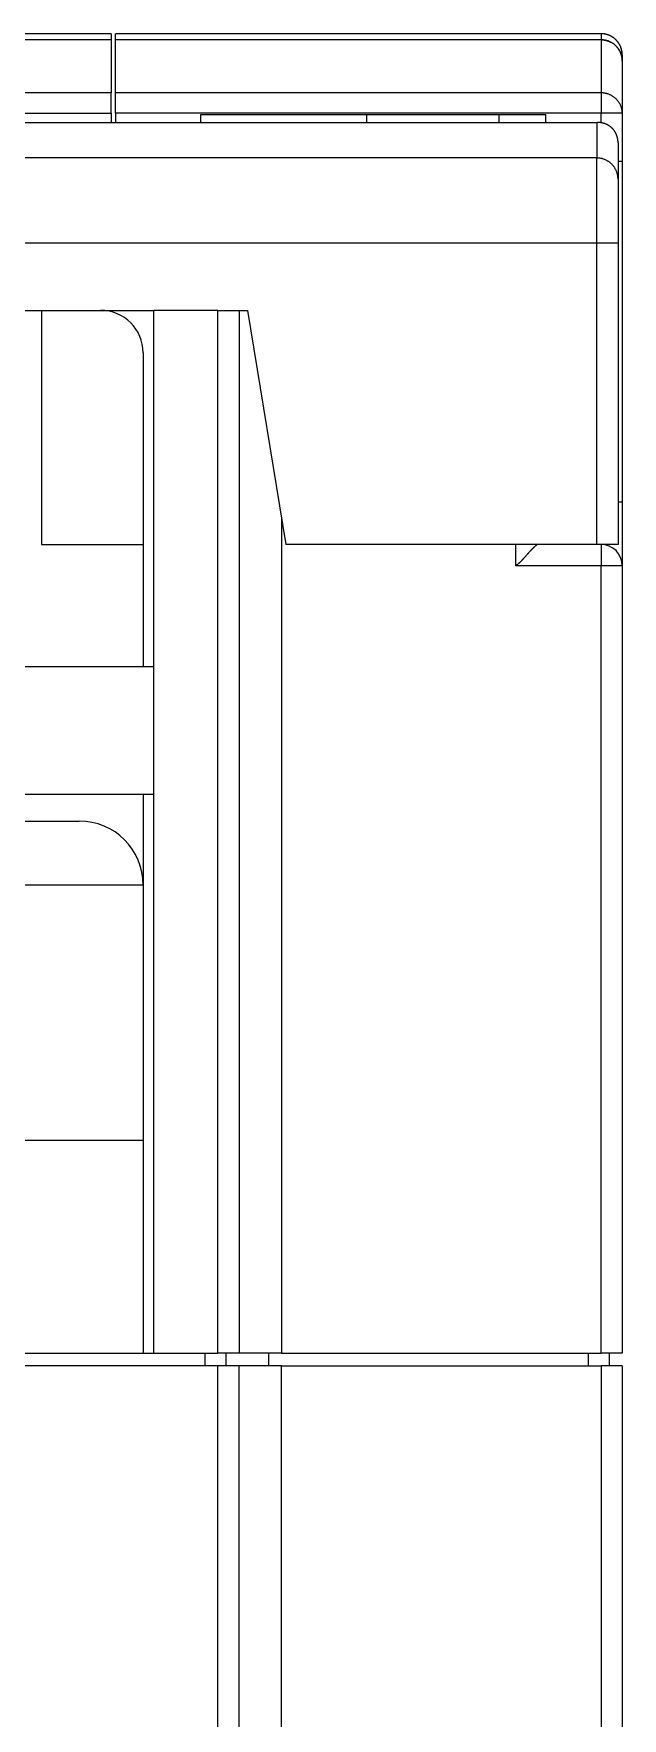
# Model space of a CAD drawing. Header units: millimetres. Extents: x -945625 to 316, y 6 to 533140.
# Drawn here: x -945356.7 to -945342.88, y 532356.93 to 532396.51 of the extents above; entities that cross this region are included whole.
import ezdxf

# ---------------------------------------------------------------- set-up
doc = ezdxf.new("R2010")
doc.units = ezdxf.units.MM
doc.header["$LTSCALE"] = 4

msp = doc.modelspace()

# ---------------------------------------------------------------- linework, layer by layer
at = {"color": 7, "linetype": 'Continuous'}
for p, q in [((-945354.884, 532396.509), (-945367.284, 532396.509)), ((-945354.884, 532396.365), (-945366.573, 532396.365)), ((-945354.884, 532396.509), (-945354.884, 532396.365)), ((-945354.884, 532396.365), (-945354.884, 532395.118)), ((-945354.784, 532396.365), (-945354.784, 532396.509)), ((-945343.384, 532396.509), (-945354.784, 532396.509)), ((-945354.784, 532395.118), (-945354.784, 532396.365)), ((-945343.384, 532396.365), (-945354.784, 532396.365)), ((-945343.384, 532396.509), (-945343.384, 532396.365)), ((-945343.384, 532396.365), (-945343.384, 532395.118)), ((-945342.884, 532396.009), (-945342.885, 532396.021)), ((-945342.884, 532396.009), (-945342.884, 532395.865)), ((-945342.884, 532395.865), (-945342.885, 532395.877)), ((-945342.884, 532395.865), (-945342.884, 532394.639)), ((-945354.884, 532395.118), (-945400.884, 532395.118)), ((-945354.884, 532394.639), (-945354.884, 532395.118)), ((-945343.384, 532395.118), (-945354.784, 532395.118)), ((-945354.784, 532394.639), (-945354.784, 532395.118)), ((-945343.384, 532395.118), (-945343.361, 532395.117)), ((-945343.384, 532395.118), (-945343.384, 532394.639)), ((-945462.684, 532394.425), (-945343.484, 532394.425)), ((-945400.884, 532394.639), (-945354.884, 532394.639)), ((-945354.884, 532394.639), (-945354.884, 532394.425)), ((-945343.384, 532394.639), (-945354.784, 532394.639)), ((-945354.784, 532394.639), (-945354.784, 532394.425)), ((-945352.784, 532394.425), (-945352.784, 532394.609)), ((-945352.784, 532394.609), (-945348.884, 532394.609)), ((-945348.884, 532394.609), (-945344.684, 532394.609)), ((-945348.884, 532394.425), (-945348.884, 532394.609)), ((-945345.784, 532394.609), (-945345.784, 532394.425)), ((-945344.684, 532394.609), (-945344.684, 532394.425)), ((-945343.484, 532394.425), (-945343.484, 532393.589)), ((-945343.384, 532394.417), (-945343.384, 532394.639)), ((-945342.884, 532394.639), (-945343.384, 532394.639)), ((-945342.884, 532394.639), (-945342.884, 532393.509)), ((-945342.984, 532393.946), (-945342.984, 532393.089)), ((-945343.484, 532393.589), (-945462.684, 532393.589)), ((-945343.484, 532391.591), (-945343.484, 532393.589)), ((-945342.884, 532393.509), (-945342.984, 532393.509)), ((-945342.884, 532393.509), (-945342.884, 532385.509)), ((-945342.984, 532393.089), (-945342.985, 532393.113)), ((-945342.984, 532393.089), (-945342.984, 532391.591)), ((-945343.484, 532391.591), (-945462.684, 532391.591)), ((-945342.984, 532391.591), (-945343.484, 532391.591)), ((-945343.484, 532384.509), (-945343.484, 532391.591)), ((-945342.984, 532391.591), (-945342.984, 532384.509)), ((-945454.484, 532390.009), (-945353.884, 532390.009)), ((-945454.384, 532390.009), (-945355.134, 532390.009)), ((-945356.524, 532390.009), (-945356.524, 532384.509)), ((-945352.384, 532390.009), (-945353.884, 532390.009)), ((-945353.884, 532365.509), (-945353.884, 532390.009)), ((-945352.384, 532365.509), (-945352.384, 532390.009)), ((-945352.384, 532390.009), (-945351.684, 532390.009)), ((-945351.884, 532390.009), (-945351.884, 532365.509)), ((-945351.684, 532390.009), (-945350.784, 532384.509)), ((-945354.134, 532389.009), (-945354.134, 532381.64)), ((-945342.984, 532385.509), (-945342.884, 532385.509)), ((-945342.884, 532385.509), (-945342.884, 532384.009)), ((-945350.884, 532385.12), (-945350.884, 532365.509)), ((-945356.524, 532384.509), (-945354.134, 532384.509)), ((-945343.484, 532384.509), (-945350.784, 532384.509)), ((-945345.384, 532384.009), (-945345.384, 532384.509)), ((-945342.984, 532384.509), (-945343.484, 532384.509)), ((-945343.384, 532384.509), (-945343.384, 532384.009)), ((-945343.384, 532384.009), (-945345.384, 532384.009)), ((-945343.384, 532365.509), (-945343.384, 532384.009)), ((-945342.884, 532384.009), (-945343.384, 532384.009)), ((-945342.884, 532384.009), (-945342.884, 532365.509)), ((-945455.384, 532381.64), (-945353.884, 532381.64)), ((-945455.384, 532378.64), (-945353.884, 532378.64)), ((-945354.134, 532378.64), (-945354.134, 532365.509)), ((-945358.834, 532378.009), (-945355.634, 532378.009)), ((-945360.334, 532376.509), (-945354.134, 532376.509)), ((-945455.384, 532370.509), (-945354.134, 532370.509)), ((-945455.384, 532365.509), (-945354.134, 532365.509)), ((-945455.384, 532365.509), (-945353.884, 532365.509)), ((-945353.884, 532365.509), (-945352.384, 532365.509)), ((-945352.684, 532365.509), (-945352.684, 532365.209)), ((-945351.884, 532365.509), (-945352.384, 532365.509)), ((-945352.184, 532365.209), (-945352.184, 532365.509)), ((-945350.884, 532365.509), (-945351.884, 532365.509)), ((-945351.184, 532365.209), (-945351.184, 532365.509)), ((-945350.884, 532365.509), (-945343.384, 532365.509)), ((-945343.684, 532365.509), (-945343.684, 532365.209)), ((-945342.884, 532365.509), (-945343.384, 532365.509)), ((-945343.184, 532365.209), (-945343.184, 532365.509)), ((-945352.384, 532365.209), (-945485.484, 532365.209)), ((-945352.384, 532319.509), (-945352.384, 532365.209)), ((-945351.884, 532365.209), (-945352.384, 532365.209)), ((-945350.884, 532365.209), (-945351.884, 532365.209)), ((-945351.884, 532319.509), (-945351.884, 532365.209)), ((-945350.884, 532319.509), (-945350.884, 532365.209)), ((-945350.884, 532365.209), (-945343.384, 532365.209)), ((-945343.384, 532365.209), (-945343.384, 532319.509)), ((-945342.884, 532365.209), (-945343.384, 532365.209)), ((-945342.884, 532365.209), (-945342.884, 532319.509))]:
    msp.add_line(p, q, dxfattribs=at)
for points in [[(-945343.384, 532396.365), (-945343.382, 532396.366), (-945343.38, 532396.366), (-945343.378, 532396.366), (-945343.374, 532396.366), (-945343.372, 532396.366), (-945343.37, 532396.366), (-945343.368, 532396.366), (-945343.366, 532396.366), (-945343.364, 532396.365), (-945343.362, 532396.365), (-945343.36, 532396.365), (-945343.358, 532396.365), (-945343.356, 532396.365), (-945343.354, 532396.365), (-945343.349, 532396.365), (-945343.347, 532396.365), (-945343.343, 532396.365), (-945343.341, 532396.364), (-945343.339, 532396.364), (-945343.337, 532396.364), (-945343.335, 532396.364), (-945343.331, 532396.364), (-945343.329, 532396.363), (-945343.327, 532396.363), (-945343.325, 532396.363), (-945343.323, 532396.363), (-945343.32, 532396.362), (-945343.318, 532396.362), (-945343.314, 532396.362), (-945343.312, 532396.361), (-945343.31, 532396.361), (-945343.308, 532396.361), (-945343.306, 532396.36), (-945343.302, 532396.36), (-945343.3, 532396.359), (-945343.298, 532396.359), (-945343.296, 532396.359), (-945343.294, 532396.358), (-945343.29, 532396.358), (-945343.288, 532396.357), (-945343.286, 532396.357), (-945343.284, 532396.357), (-945343.282, 532396.356), (-945343.278, 532396.355), (-945343.276, 532396.355), (-945343.274, 532396.355), (-945343.272, 532396.354), (-945343.27, 532396.354), (-945343.267, 532396.353), (-945343.265, 532396.352), (-945343.261, 532396.351), (-945343.259, 532396.351), (-945343.257, 532396.35), (-945343.255, 532396.35), (-945343.253, 532396.349), (-945343.249, 532396.348), (-945343.247, 532396.348), (-945343.245, 532396.347), (-945343.242, 532396.346), (-945343.24, 532396.345), (-945343.238, 532396.345), (-945343.236, 532396.344), (-945343.234, 532396.344), (-945343.232, 532396.343), (-945343.23, 532396.342), (-945343.228, 532396.342), (-945343.225, 532396.34), (-945343.223, 532396.34), (-945343.221, 532396.339), (-945343.219, 532396.339), (-945343.217, 532396.338), (-945343.215, 532396.337), (-945343.212, 532396.336), (-945343.21, 532396.335), (-945343.208, 532396.334), (-945343.206, 532396.334), (-945343.204, 532396.333), (-945343.202, 532396.332), (-945343.199, 532396.331), (-945343.197, 532396.33), (-945343.195, 532396.329), (-945343.193, 532396.328), (-945343.19, 532396.327), (-945343.188, 532396.326), (-945343.186, 532396.325), (-945343.184, 532396.324), (-945343.182, 532396.324), (-945343.179, 532396.322), (-945343.177, 532396.321), (-945343.175, 532396.32), (-945343.173, 532396.32), (-945343.17, 532396.318), (-945343.168, 532396.317), (-945343.166, 532396.316), (-945343.163, 532396.314), (-945343.161, 532396.313), (-945343.159, 532396.312), (-945343.156, 532396.311), (-945343.154, 532396.31), (-945343.152, 532396.309), (-945343.149, 532396.307), (-945343.147, 532396.306), (-945343.145, 532396.305), (-945343.142, 532396.303)], [(-945343.023, 532396.208), (-945343.021, 532396.206), (-945343.019, 532396.204), (-945343.017, 532396.202), (-945343.015, 532396.2), (-945343.013, 532396.197), (-945343.011, 532396.195), (-945343.009, 532396.193), (-945343.007, 532396.191), (-945343.005, 532396.189), (-945343.003, 532396.186), (-945343.001, 532396.184), (-945342.999, 532396.182), (-945342.997, 532396.18), (-945342.995, 532396.177), (-945342.993, 532396.175), (-945342.991, 532396.173), (-945342.99, 532396.17), (-945342.988, 532396.168), (-945342.986, 532396.166), (-945342.984, 532396.163), (-945342.982, 532396.161), (-945342.98, 532396.159), (-945342.979, 532396.156), (-945342.977, 532396.154), (-945342.975, 532396.151), (-945342.973, 532396.149), (-945342.972, 532396.146), (-945342.97, 532396.144), (-945342.968, 532396.142), (-945342.967, 532396.139), (-945342.965, 532396.137), (-945342.963, 532396.134), (-945342.962, 532396.132), (-945342.96, 532396.129), (-945342.958, 532396.127), (-945342.957, 532396.124), (-945342.955, 532396.122), (-945342.954, 532396.119), (-945342.952, 532396.117), (-945342.951, 532396.114), (-945342.949, 532396.111), (-945342.948, 532396.109), (-945342.946, 532396.106), (-945342.945, 532396.104), (-945342.943, 532396.101), (-945342.942, 532396.099), (-945342.94, 532396.096), (-945342.939, 532396.093), (-945342.938, 532396.091), (-945342.936, 532396.088), (-945342.935, 532396.085), (-945342.934, 532396.083), (-945342.932, 532396.08), (-945342.931, 532396.077), (-945342.93, 532396.075), (-945342.928, 532396.072), (-945342.927, 532396.069), (-945342.926, 532396.067), (-945342.925, 532396.064), (-945342.923, 532396.061), (-945342.922, 532396.058), (-945342.921, 532396.056), (-945342.92, 532396.053), (-945342.919, 532396.05), (-945342.918, 532396.047), (-945342.916, 532396.045), (-945342.915, 532396.042), (-945342.914, 532396.039), (-945342.913, 532396.036), (-945342.912, 532396.034), (-945342.911, 532396.031), (-945342.91, 532396.028), (-945342.909, 532396.025), (-945342.908, 532396.022), (-945342.907, 532396.02), (-945342.906, 532396.017), (-945342.905, 532396.014), (-945342.905, 532396.011), (-945342.904, 532396.008), (-945342.903, 532396.005), (-945342.902, 532396.002), (-945342.901, 532396), (-945342.9, 532395.997), (-945342.9, 532395.994), (-945342.899, 532395.991), (-945342.898, 532395.988), (-945342.897, 532395.985), (-945342.897, 532395.982), (-945342.896, 532395.979), (-945342.895, 532395.976), (-945342.894, 532395.971), (-945342.893, 532395.968), (-945342.893, 532395.965), (-945342.892, 532395.962), (-945342.892, 532395.959), (-945342.891, 532395.956), (-945342.89, 532395.953), (-945342.89, 532395.95), (-945342.889, 532395.947), (-945342.889, 532395.944), (-945342.889, 532395.941), (-945342.888, 532395.938), (-945342.888, 532395.935), (-945342.887, 532395.932), (-945342.887, 532395.929), (-945342.887, 532395.926), (-945342.886, 532395.923), (-945342.886, 532395.92), (-945342.886, 532395.917), (-945342.885, 532395.914), (-945342.885, 532395.911), (-945342.885, 532395.908), (-945342.885, 532395.905), (-945342.885, 532395.902), (-945342.884, 532395.899), (-945342.884, 532395.896), (-945342.884, 532395.893), (-945342.884, 532395.89), (-945342.884, 532395.887), (-945342.884, 532395.884), (-945342.884, 532395.881), (-945342.884, 532395.878), (-945342.884, 532395.875), (-945342.884, 532395.872), (-945342.884, 532395.869), (-945342.884, 532395.865)], [(-945342.984, 532393.947), (-945342.984, 532393.953), (-945342.984, 532393.958), (-945342.984, 532393.964), (-945342.984, 532393.97), (-945342.985, 532393.976), (-945342.985, 532393.982), (-945342.986, 532393.988), (-945342.986, 532393.994), (-945342.987, 532393.999), (-945342.987, 532394.005), (-945342.988, 532394.011), (-945342.989, 532394.017), (-945342.989, 532394.022), (-945342.99, 532394.028), (-945342.991, 532394.033), (-945342.992, 532394.039), (-945342.993, 532394.044), (-945342.994, 532394.05), (-945342.996, 532394.055), (-945342.997, 532394.061), (-945342.998, 532394.066), (-945342.999, 532394.072), (-945343.001, 532394.077), (-945343.002, 532394.082), (-945343.004, 532394.087), (-945343.005, 532394.093), (-945343.007, 532394.098), (-945343.009, 532394.103), (-945343.01, 532394.108), (-945343.012, 532394.113), (-945343.014, 532394.118), (-945343.016, 532394.123), (-945343.018, 532394.128), (-945343.02, 532394.133), (-945343.022, 532394.138), (-945343.024, 532394.143), (-945343.026, 532394.148), (-945343.028, 532394.152), (-945343.03, 532394.157), (-945343.032, 532394.162), (-945343.035, 532394.167), (-945343.037, 532394.171), (-945343.039, 532394.176), (-945343.042, 532394.18), (-945343.044, 532394.185), (-945343.047, 532394.189), (-945343.049, 532394.194), (-945343.052, 532394.198), (-945343.055, 532394.203), (-945343.057, 532394.207), (-945343.06, 532394.211), (-945343.063, 532394.216), (-945343.066, 532394.22), (-945343.069, 532394.224), (-945343.071, 532394.228), (-945343.074, 532394.232), (-945343.077, 532394.236), (-945343.08, 532394.24), (-945343.083, 532394.244), (-945343.086, 532394.248), (-945343.09, 532394.252), (-945343.093, 532394.256), (-945343.096, 532394.26), (-945343.099, 532394.263), (-945343.102, 532394.267), (-945343.106, 532394.271), (-945343.109, 532394.274), (-945343.112, 532394.278), (-945343.116, 532394.281), (-945343.119, 532394.285), (-945343.122, 532394.288), (-945343.126, 532394.292), (-945343.129, 532394.295), (-945343.133, 532394.298), (-945343.137, 532394.302), (-945343.14, 532394.305), (-945343.144, 532394.308), (-945343.147, 532394.311), (-945343.151, 532394.314), (-945343.155, 532394.317), (-945343.158, 532394.32), (-945343.162, 532394.323), (-945343.166, 532394.326), (-945343.17, 532394.329), (-945343.173, 532394.332), (-945343.177, 532394.334), (-945343.181, 532394.337), (-945343.185, 532394.34), (-945343.189, 532394.342), (-945343.193, 532394.345), (-945343.197, 532394.347), (-945343.2, 532394.35), (-945343.204, 532394.352), (-945343.208, 532394.354), (-945343.212, 532394.357), (-945343.216, 532394.359), (-945343.22, 532394.361), (-945343.224, 532394.363), (-945343.228, 532394.366), (-945343.232, 532394.368), (-945343.237, 532394.37), (-945343.241, 532394.372), (-945343.245, 532394.374), (-945343.249, 532394.376), (-945343.253, 532394.378), (-945343.257, 532394.379), (-945343.261, 532394.381), (-945343.265, 532394.383), (-945343.269, 532394.385), (-945343.273, 532394.386), (-945343.278, 532394.388), (-945343.282, 532394.39), (-945343.286, 532394.391), (-945343.29, 532394.393), (-945343.294, 532394.394), (-945343.298, 532394.396), (-945343.302, 532394.397), (-945343.307, 532394.398), (-945343.311, 532394.4), (-945343.315, 532394.401), (-945343.319, 532394.402), (-945343.323, 532394.404), (-945343.327, 532394.405), (-945343.331, 532394.406), (-945343.336, 532394.407), (-945343.34, 532394.408), (-945343.344, 532394.409), (-945343.348, 532394.41), (-945343.352, 532394.411), (-945343.356, 532394.412), (-945343.36, 532394.413), (-945343.364, 532394.414), (-945343.368, 532394.415), (-945343.372, 532394.416), (-945343.377, 532394.416), (-945343.381, 532394.417), (-945343.385, 532394.418), (-945343.389, 532394.418), (-945343.393, 532394.419), (-945343.397, 532394.42), (-945343.401, 532394.42), (-945343.405, 532394.421), (-945343.408, 532394.421), (-945343.412, 532394.422), (-945343.416, 532394.422), (-945343.42, 532394.423), (-945343.424, 532394.423), (-945343.428, 532394.423), (-945343.432, 532394.424), (-945343.436, 532394.424), (-945343.439, 532394.424), (-945343.443, 532394.425), (-945343.447, 532394.425), (-945343.451, 532394.425), (-945343.454, 532394.425), (-945343.458, 532394.425), (-945343.462, 532394.426), (-945343.465, 532394.426), (-945343.469, 532394.426)], [(-945345.384, 532384.009), (-945345.379, 532384.013), (-945345.374, 532384.017), (-945345.369, 532384.02), (-945345.364, 532384.024), (-945345.36, 532384.028), (-945345.355, 532384.031), (-945345.35, 532384.035), (-945345.345, 532384.039), (-945345.341, 532384.043), (-945345.336, 532384.046), (-945345.331, 532384.05), (-945345.327, 532384.054), (-945345.322, 532384.058), (-945345.318, 532384.062), (-945345.313, 532384.066), (-945345.309, 532384.07), (-945345.304, 532384.074), (-945345.3, 532384.078), (-945345.296, 532384.082), (-945345.291, 532384.086), (-945345.287, 532384.09), (-945345.283, 532384.094), (-945345.278, 532384.098), (-945345.274, 532384.102), (-945345.27, 532384.106), (-945345.266, 532384.11), (-945345.262, 532384.114), (-945345.257, 532384.119), (-945345.253, 532384.123), (-945345.249, 532384.127), (-945345.245, 532384.131), (-945345.241, 532384.135), (-945345.237, 532384.139), (-945345.233, 532384.144), (-945345.229, 532384.148), (-945345.225, 532384.152), (-945345.221, 532384.156), (-945345.217, 532384.161), (-945345.213, 532384.165), (-945345.209, 532384.169), (-945345.205, 532384.173), (-945345.202, 532384.178), (-945345.198, 532384.182), (-945345.194, 532384.186), (-945345.19, 532384.19), (-945345.186, 532384.195), (-945345.182, 532384.199), (-945345.179, 532384.203), (-945345.175, 532384.207), (-945345.171, 532384.212), (-945345.167, 532384.216), (-945345.164, 532384.22), (-945345.16, 532384.224), (-945345.156, 532384.229), (-945345.153, 532384.233), (-945345.149, 532384.237), (-945345.145, 532384.241), (-945345.142, 532384.246), (-945345.138, 532384.25), (-945345.135, 532384.254), (-945345.131, 532384.258), (-945345.127, 532384.262), (-945345.124, 532384.266), (-945345.12, 532384.271), (-945345.117, 532384.275), (-945345.113, 532384.279), (-945345.11, 532384.283), (-945345.106, 532384.287), (-945345.102, 532384.291), (-945345.099, 532384.295), (-945345.095, 532384.299), (-945345.092, 532384.303), (-945345.088, 532384.307), (-945345.085, 532384.311), (-945345.081, 532384.315), (-945345.078, 532384.319), (-945345.074, 532384.323), (-945345.071, 532384.327), (-945345.067, 532384.331), (-945345.064, 532384.334), (-945345.06, 532384.338), (-945345.057, 532384.342), (-945345.053, 532384.346), (-945345.05, 532384.349), (-945345.047, 532384.353), (-945345.043, 532384.357), (-945345.04, 532384.361), (-945345.036, 532384.364), (-945345.033, 532384.368), (-945345.029, 532384.371), (-945345.026, 532384.375), (-945345.023, 532384.378), (-945345.019, 532384.382), (-945345.016, 532384.385), (-945345.013, 532384.389), (-945345.009, 532384.392), (-945345.006, 532384.395), (-945345.003, 532384.399), (-945344.999, 532384.402), (-945344.996, 532384.405), (-945344.993, 532384.408), (-945344.99, 532384.411), (-945344.987, 532384.414), (-945344.984, 532384.418), (-945344.98, 532384.421), (-945344.977, 532384.424), (-945344.974, 532384.426), (-945344.971, 532384.429), (-945344.968, 532384.432), (-945344.965, 532384.435), (-945344.963, 532384.438), (-945344.96, 532384.441), (-945344.957, 532384.443), (-945344.954, 532384.446), (-945344.951, 532384.449), (-945344.949, 532384.451), (-945344.946, 532384.454), (-945344.943, 532384.456), (-945344.941, 532384.458), (-945344.938, 532384.461), (-945344.936, 532384.463), (-945344.933, 532384.465), (-945344.931, 532384.468), (-945344.928, 532384.47), (-945344.926, 532384.472), (-945344.924, 532384.474), (-945344.922, 532384.476), (-945344.92, 532384.478), (-945344.917, 532384.48), (-945344.915, 532384.482), (-945344.913, 532384.484), (-945344.911, 532384.485), (-945344.91, 532384.487), (-945344.908, 532384.489), (-945344.906, 532384.49), (-945344.904, 532384.492), (-945344.901, 532384.495), (-945344.899, 532384.496), (-945344.897, 532384.498), (-945344.895, 532384.5), (-945344.893, 532384.502), (-945344.891, 532384.504), (-945344.889, 532384.505), (-945344.887, 532384.507), (-945344.885, 532384.508)]]:
    msp.add_lwpolyline(points, dxfattribs=at)
for centre, radius, start, end in [((-945343.411, 532395.496), 1.014, 86.9529, 88.4878), ((-945343.411, 532395.352), 1.014, 86.953, 88.4878), ((-945343.37, 532396.118), 0.391, 85.0898, 88.1514), ((-945343.37, 532395.974), 0.391, 85.0898, 88.1514), ((-945343.373, 532396.073), 0.436, 83.3806, 85.1899), ((-945343.373, 532395.929), 0.436, 83.3806, 85.1899), ((-945343.491, 532395.335), 1.182, 81.3085, 81.8376), ((-945343.491, 532395.191), 1.182, 81.3085, 81.8376), ((-945343.39, 532395.992), 0.518, 80.0228, 81.3634), ((-945343.39, 532395.848), 0.518, 80.0228, 81.3634), ((-945343.37, 532396.079), 0.429, 78.9159, 80.6483), ((-945343.37, 532395.935), 0.429, 78.9159, 80.6483), ((-945343.382, 532396.017), 0.492, 77.3833, 78.8717), ((-945343.382, 532395.873), 0.492, 77.3833, 78.8717), ((-945343.392, 532395.98), 0.53, 75.825, 77.1976), ((-945343.392, 532395.837), 0.53, 75.8689, 77.2415), ((-945343.385, 532396.009), 0.501, 74.3739, 75.8438), ((-945343.385, 532395.865), 0.501, 74.3308, 75.8007), ((-945343.382, 532396.017), 0.492, 72.9279, 74.4423), ((-945343.381, 532395.873), 0.491, 72.9703, 74.4846), ((-945343.384, 532396.011), 0.499, 71.3985, 72.8981), ((-945343.384, 532395.867), 0.499, 71.3985, 72.898), ((-945343.385, 532396.007), 0.503, 69.9334, 71.4288), ((-945343.386, 532395.863), 0.503, 69.8922, 71.3876), ((-945343.384, 532396.01), 0.5, 68.3773, 69.8906), ((-945343.384, 532395.866), 0.5, 68.3773, 69.8906), ((-945343.384, 532396.009), 0.5, 66.8844, 68.4069), ((-945343.384, 532395.866), 0.5, 66.9244, 68.4468), ((-945343.384, 532396.009), 0.5, 65.3601, 66.8893), ((-945343.385, 532395.865), 0.5, 65.3209, 66.8501), ((-945343.385, 532396.008), 0.501, 63.8342, 65.3678), ((-945343.385, 532395.864), 0.501, 63.8342, 65.3678), ((-945343.385, 532396.009), 0.5, 62.2453, 63.7873), ((-945343.385, 532395.865), 0.5, 62.2454, 63.7873), ((-945343.385, 532396.008), 0.501, 60.748, 62.2947), ((-945343.385, 532395.864), 0.501, 60.7481, 62.2947), ((-945343.385, 532396.009), 0.501, 59.1434, 60.6963), ((-945343.385, 532396.008), 0.501, 57.6088, 59.1652), ((-945343.385, 532396.008), 0.501, 56.0178, 57.5793), ((-945343.385, 532396.008), 0.502, 54.5068, 56.0711), ((-945343.385, 532396.008), 0.502, 52.8971, 54.4651), ((-945343.386, 532396.007), 0.502, 51.3292, 52.899), ((-945343.386, 532396.008), 0.502, 49.7227, 51.2946), ((-945343.386, 532396.007), 0.502, 48.184, 49.7569), ((-945343.386, 532396.008), 0.502, 46.5624, 48.1362), ((-945343.386, 532396.007), 0.503, 45.0349, 46.6087), ((-945343.387, 532396.007), 0.503, 43.3916, 44.9648), ((-945343.386, 532396.007), 0.503, 41.8646, 43.4369), ((-945343.387, 532396.007), 0.503, 40.2445, 41.8146), ((-945343.387, 532396.007), 0.503, 38.7072, 40.2755), ((-945343.387, 532396.007), 0.504, 37.1036, 38.6682), ((-945343.387, 532396.007), 0.504, 35.538, 37.0999), ((-945343.385, 532395.865), 0.501, 59.1434, 60.6963), ((-945343.385, 532395.864), 0.501, 57.6088, 59.1652), ((-945343.385, 532395.864), 0.501, 56.0178, 57.5793), ((-945343.385, 532395.864), 0.502, 54.5068, 56.0711), ((-945343.385, 532395.864), 0.502, 52.8971, 54.4651), ((-945343.386, 532395.863), 0.502, 51.3292, 52.8989), ((-945343.386, 532395.864), 0.502, 49.7548, 51.3267), ((-945343.386, 532395.864), 0.502, 48.1527, 49.7256), ((-945343.386, 532395.864), 0.502, 46.5624, 48.1362), ((-945343.386, 532395.863), 0.503, 45.0349, 46.6087), ((-945343.387, 532395.864), 0.503, 43.3916, 44.9648), ((-945343.386, 532395.863), 0.503, 41.8646, 43.4369), ((-945343.387, 532395.863), 0.503, 40.2445, 41.8146), ((-945343.387, 532395.863), 0.503, 38.7072, 40.2755), ((-945343.387, 532395.863), 0.504, 37.1036, 38.6682), ((-945343.387, 532395.863), 0.504, 35.538, 37.0998), ((-945343.388, 532396.007), 0.504, 33.9326, 35.4894), ((-945343.388, 532395.863), 0.504, 33.9565, 35.5133), ((-945343.388, 532396.007), 0.504, 32.4249, 33.9781), ((-945343.388, 532395.863), 0.504, 32.4019, 33.9551), ((-945343.388, 532396.007), 0.504, 30.8038, 32.3506), ((-945343.388, 532395.863), 0.504, 30.8258, 32.3726), ((-945343.388, 532396.007), 0.504, 29.309, 30.8513), ((-945343.388, 532395.863), 0.504, 29.2878, 30.8301), ((-945343.389, 532396.007), 0.505, 27.7113, 29.2459), ((-945343.389, 532395.863), 0.505, 27.7113, 29.2459), ((-945343.388, 532396.007), 0.505, 26.219, 27.7483), ((-945343.388, 532395.863), 0.505, 26.219, 27.7483), ((-945343.389, 532396.007), 0.505, 24.6389, 26.1592), ((-945343.389, 532395.863), 0.505, 24.6389, 26.1592), ((-945343.389, 532396.007), 0.505, 23.1574, 24.6717), ((-945343.389, 532395.863), 0.505, 23.1574, 24.6717), ((-945343.39, 532396.007), 0.506, 21.5623, 23.0665), ((-945343.39, 532395.863), 0.506, 21.5623, 23.0665), ((-945343.389, 532396.007), 0.505, 20.1019, 21.5993), ((-945343.389, 532395.863), 0.505, 20.1174, 21.6148), ((-945343.39, 532396.007), 0.506, 18.5758, 20.062), ((-945343.39, 532395.863), 0.506, 18.5614, 20.0476), ((-945343.39, 532396.007), 0.506, 17.1124, 18.5911), ((-945343.39, 532395.863), 0.506, 17.1124, 18.5911), ((-945343.391, 532396.007), 0.507, 15.6189, 17.0853), ((-945343.39, 532395.863), 0.506, 15.6314, 17.0978), ((-945343.39, 532396.008), 0.506, 14.1276, 15.5861), ((-945343.39, 532395.864), 0.506, 14.1162, 15.5747), ((-945343.391, 532396.008), 0.506, 12.6718, 14.1174), ((-945343.391, 532395.864), 0.506, 12.6718, 14.1174), ((-945343.391, 532396.008), 0.506, 11.1935, 12.6303), ((-945343.39, 532395.864), 0.506, 11.2029, 12.6396), ((-945343.392, 532396.008), 0.507, 9.769, 11.1907), ((-945343.392, 532395.864), 0.508, 9.7607, 11.1825), ((-945343.391, 532396.008), 0.506, 8.3633, 9.7774), ((-945343.39, 532395.864), 0.506, 8.3706, 9.7846), ((-945343.39, 532396.009), 0.505, 6.9114, 8.3146), ((-945343.39, 532395.865), 0.506, 6.9053, 8.3085), ((-945343.392, 532396.008), 0.507, 5.5172, 6.9058), ((-945343.391, 532395.864), 0.507, 5.5223, 6.9109), ((-945343.398, 532396.008), 0.513, 4.0805, 5.439), ((-945343.398, 532395.865), 0.514, 4.0766, 5.4351), ((-945343.39, 532396.008), 0.506, 2.7826, 4.1509), ((-945343.37, 532396.01), 0.486, 1.3101, 2.7191), ((-945343.389, 532395.865), 0.505, 2.7855, 4.1538), ((-945343.371, 532395.866), 0.486, 1.3084, 2.7174), ((-945343.383, 532394.625), 0.493, 84.6128, 87.4251), ((-945343.386, 532394.589), 0.529, 82.0034, 84.6746), ((-945343.388, 532394.573), 0.545, 79.3564, 81.9897), ((-945343.387, 532394.588), 0.53, 76.4322, 79.18), ((-945343.386, 532394.592), 0.526, 73.6332, 76.4381), ((-945343.386, 532394.593), 0.525, 70.678, 73.5228), ((-945343.386, 532394.594), 0.525, 67.8208, 70.6951), ((-945343.385, 532394.599), 0.52, 64.7596, 67.6877), ((-945343.384, 532394.601), 0.517, 61.8102, 64.7723), ((-945343.383, 532394.605), 0.513, 58.692, 61.6967), ((-945343.382, 532394.608), 0.51, 55.6707, 58.7033), ((-945343.38, 532394.612), 0.506, 52.4983, 55.5652), ((-945343.377, 532394.615), 0.502, 49.4172, 52.51), ((-945343.375, 532394.619), 0.497, 46.2093, 49.3317), ((-945343.372, 532394.621), 0.494, 43.0874, 46.2224), ((-945343.371, 532394.623), 0.491, 39.8892, 43.0239), ((-945343.366, 532394.628), 0.484, 36.6954, 39.862), ((-945343.358, 532394.635), 0.474, 33.4124, 36.6316), ((-945343.361, 532394.631), 0.479, 30.4179, 33.5698), ((-945343.379, 532394.62), 0.5, 27.4005, 30.374), ((-945343.349, 532394.639), 0.464, 23.8562, 27.0667), ((-945343.296, 532394.664), 0.405, 20.043, 23.7466), ((-945343.362, 532394.628), 0.48, 18.3843, 21.3102), ((-945343.845, 532394.465), 0.989, 17.2624, 18.5397), ((-945343.295, 532394.659), 0.407, 10.2465, 14.0868), ((-945343.251, 532394.666), 0.363, 3.9591, 10.4059), ((-945343.798, 532394.588), 0.915, 3.1519, 6.4636), ((-945343.537, 532392.596), 0.995, 83.8127, 86.988), ((-945343.456, 532393.192), 0.394, 80.0023, 86.1988), ((-945343.462, 532393.147), 0.439, 76.4929, 80.1992), ((-945343.663, 532392.554), 1.064, 72.1806, 73.4155), ((-945343.493, 532393.077), 0.514, 69.5213, 72.3556), ((-945343.456, 532393.15), 0.433, 67.1572, 70.7587), ((-945343.48, 532393.096), 0.492, 63.9235, 67.0583), ((-945343.498, 532393.066), 0.527, 60.6774, 63.5925), ((-945343.485, 532393.088), 0.501, 57.5646, 60.6672), ((-945343.48, 532393.095), 0.493, 54.5439, 57.7278), ((-945343.485, 532393.089), 0.5, 51.34, 54.4865), ((-945343.487, 532393.086), 0.504, 48.2219, 51.3518), ((-945343.486, 532393.087), 0.503, 44.9987, 48.1436), ((-945343.486, 532393.087), 0.502, 41.9138, 45.0612), ((-945343.488, 532393.087), 0.504, 38.6791, 41.8108), ((-945343.488, 532393.086), 0.504, 35.5939, 38.7136), ((-945343.489, 532393.086), 0.506, 32.4029, 35.5003), ((-945343.489, 532393.086), 0.505, 29.3472, 32.4284), ((-945343.491, 532393.086), 0.507, 26.2097, 29.2579), ((-945343.49, 532393.086), 0.507, 23.1931, 26.2164), ((-945343.493, 532393.086), 0.509, 20.0922, 23.0682), ((-945343.491, 532393.086), 0.507, 17.1734, 20.1262), ((-945343.491, 532393.088), 0.507, 14.1177, 17.0351), ((-945343.494, 532393.087), 0.51, 11.2782, 14.1408), ((-945343.507, 532393.086), 0.523, 8.3672, 11.1137), ((-945343.491, 532393.088), 0.506, 5.5751, 8.3634), ((-945343.456, 532393.091), 0.472, 2.6814, 5.6181), ((-945355.134, 532389.009), 1, 0, 90), ((-945343.384, 532384.009), 0.5, 0, 90), ((-945355.634, 532376.509), 1.5, 0, 90)]:
    msp.add_arc(centre, radius, start, end, dxfattribs=at)

doc.saveas('drawing.dxf')
